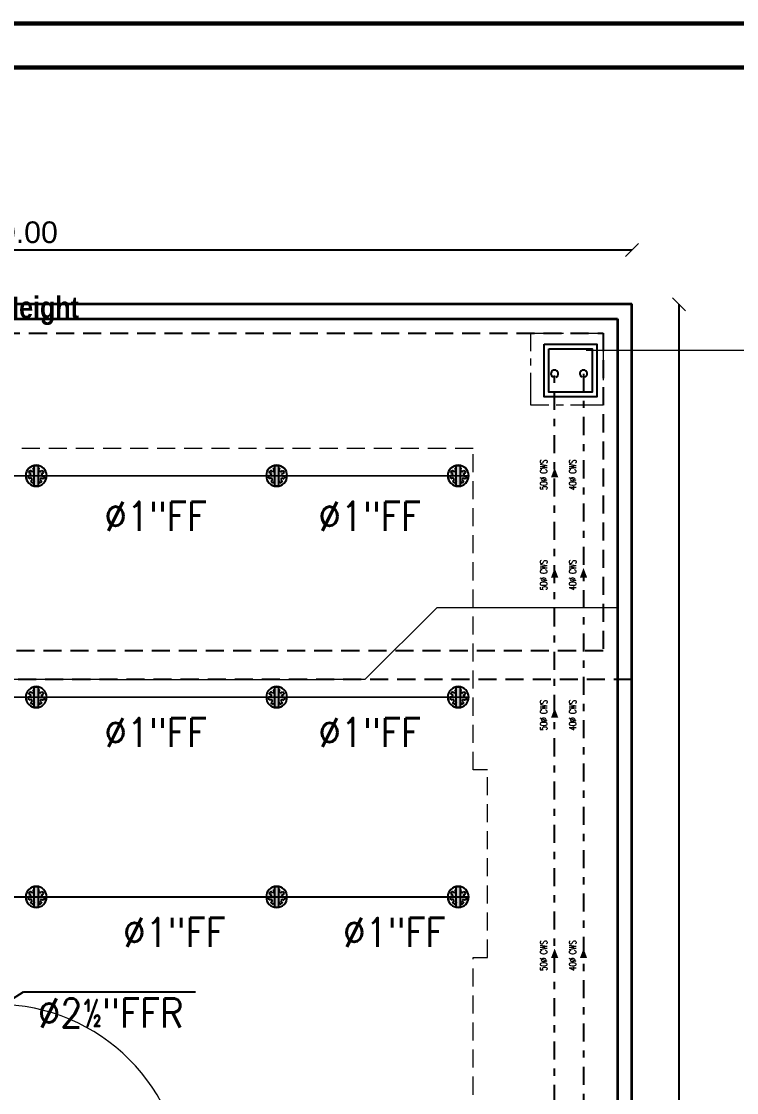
# Model space of a CAD drawing. Header units: inches. Extents: x -225 to -89, y -302 to -258.
# Drawn here: x -198.86 to -188.95, y -273.9 to -259.07 of the extents above; entities that cross this region are included whole.
import ezdxf
from ezdxf.enums import TextEntityAlignment as Align

# ---------------------------------------------------------------- set-up
doc = ezdxf.new("R2010")
doc.units = ezdxf.units.IN
doc.header["$MEASUREMENT"] = 0
for name, pattern in [('ACAD_ISO10W100', [10.2, 8, -1, 0.2, -1]), ('CENTER2', [1.125, 0.75, -0.125, 0.125, -0.125]), ('DASHDOT', [1, 0.5, -0.25, 0, -0.25]), ('DASHED2', [0.375, 0.25, -0.125]), ('HIDDEN', [0.375, 0.25, -0.125]), ('HIDDEN2', [0.1875, 0.125, -0.0625])]:
    doc.linetypes.add(name, pattern=pattern)
for name, color, linetype, lineweight in [('A-Anon-Dim-out', 3, 'Continuous', 18), ('A-Anon-text', 252, 'Continuous', 18), ('A-Elev-Line-01', 252, 'Continuous', 35), ('A-Elev-Line-02', 1, 'Continuous', 20), ('A-Elev-Line-03', 252, 'Continuous', 18), ('A-Hidn', 4, 'DASHED2', 9), ('G-Cadr-Line', 7, 'Continuous', 20), ('L-Edge-Plot', 252, 'Continuous', 30), ('water pipe', 4, 'HIDDEN2', 30)]:
    doc.layers.add(name, color=color, linetype=linetype, lineweight=lineweight)
for name, color, linetype in [('FL', 1, 'Continuous'), ('M-FF-PARKING SPRINKLER', 2, 'Continuous'), ('M-FF-Text', 4, 'Continuous'), ('P-CWS-F', 5, 'ACAD_ISO10W100'), ('P-CWS-S', 5, 'ACAD_ISO10W100'), ('PL-COLD-TEXT', 3, 'Continuous'), ('SIT', 4, 'Continuous'), ('WASTE', 4, 'Continuous'), ('WET-PIPE', 4, 'Continuous')]:
    doc.layers.add(name, color=color, linetype=linetype)
doc.styles.add('BS25', font='romans.shx', dxfattribs={"width": 0.8, "height": 200})
doc.styles.add('FF_Text', font='simplex.shx', dxfattribs={"width": 1.2})
doc.styles.add('jon_lucida', font='ARIALNB.TTF')
doc.styles.get("Standard").update_dxf_attribs({"font": 'arial.ttf'})
doc.dimstyles.new('1-100', dxfattribs={"dimtxt": 0.18, "dimasz": 0.18, "dimexe": 0.18, "dimexo": 0.0625, "dimgap": 0.09, "dimtad": 1, "dimzin": 0, "dimdsep": 46, "dimtxsty": 'Standard', "dimblk": 'OBLIQUE', "dimcen": 0.09, "dimse1": 1, "dimse2": 1, "dimadec": 5, "dimazin": 0, "dimtfac": 1, "dimtofl": 0, "dimtmove": 0, "dimatfit": 3, "dimfxl": 0.18, "dimtolj": 1, "dimtzin": 0, "dimarcsym": 0})

# ---------------------------------------------------------------- blocks, each defined once
blk = doc.blocks.new('_OBLIQUE')
at = {"color": 0, "linetype": 'ByBlock'}
blk.add_line((-0.5, -0.5), (0.5, 0.5), dxfattribs=at)
blk = doc.blocks.new('*D59')
at = {"layer": 'A-Anon-Dim-out', "color": 0, "lineweight": -2, "transparency": 16777216}
blk.add_line((-210.401, -262.231), (-190.401, -262.231), dxfattribs=at)
at = {"layer": 'Defpoints', "color": 0, "transparency": 16777216}
for p in [(-190.401, -262.231), (-210.401, -262.983, 0), (-190.401, -262.983, 0)]:
    blk.add_point(p, dxfattribs=at)
at = {"layer": 'A-Anon-Dim-out', "color": 0, "lineweight": -2, "transparency": 16777216, "xscale": 0.18, "yscale": 0.18, "zscale": 0.18, "rotation": 180}
blk.add_blockref('_OBLIQUE', (-210.401, -262.231), dxfattribs=at)
at = {"layer": 'A-Anon-Dim-out', "color": 0, "lineweight": -2, "transparency": 16777216, "xscale": 0.18, "yscale": 0.18, "zscale": 0.18}
blk.add_blockref('_OBLIQUE', (-190.401, -262.231), dxfattribs=at)
at = {"layer": 'A-Anon-Dim-out', "color": 0, "transparency": 16777216, "insert": (-198.876, -261.988), "char_height": 0.3, "attachment_point": 5}
blk.add_mtext('\\A1;20.00', dxfattribs=at)
blk = doc.blocks.new('*D60')
at = {"layer": 'A-Anon-Dim-out', "color": 0, "lineweight": -2, "transparency": 16777216}
blk.add_line((-189.75, -262.983), (-189.75, -292.783), dxfattribs=at)
at = {"layer": 'Defpoints', "color": 0, "transparency": 16777216}
for p in [(-190.401, -262.983, 0), (-190.401, -292.783), (-189.75, -292.783)]:
    blk.add_point(p, dxfattribs=at)
at = {"layer": 'A-Anon-Dim-out', "color": 0, "lineweight": -2, "transparency": 16777216, "xscale": 0.18, "yscale": 0.18, "zscale": 0.18}
for p, rotation in [((-189.75, -262.983), 90), ((-189.75, -292.783), 270)]:
    blk.add_blockref('_OBLIQUE', p, dxfattribs=dict(at, rotation=rotation))
at = {"layer": 'A-Anon-Dim-out', "color": 0, "transparency": 16777216, "insert": (-189.994, -277.883), "char_height": 0.3, "attachment_point": 5, "rotation": 90}
blk.add_mtext('\\A1;29.80', dxfattribs=at)
blk = doc.blocks.new('pipdn')
at = {"color": 2, "linetype": 'Continuous'}
blk.add_arc((0, 0), 0.5, 22.5, 337.5, dxfattribs=at)
blk = doc.blocks.new('P-SP')
at = {"layer": 'M-FF-PARKING SPRINKLER'}
h = blk.add_hatch(color=256, dxfattribs=at)
edge = h.paths.add_edge_path()
edge.add_ellipse((0, -2), major_axis=(-79.5, -79.5), ratio=1, start_angle=22.5, end_angle=31.4704, ccw=False)
edge.add_line((-43, -106), (-31, -75))
edge.add_ellipse((0, -2), major_axis=(-56.1, 56.1), ratio=1, start_angle=90, end_angle=112.5, ccw=False)
edge.add_line((-57, -58), (-80, -81))
edge.add_ellipse((0, -2), major_axis=(-79.5, 79.5), ratio=1, start_angle=427.5, end_angle=450, ccw=False)
edge.add_line((-104, -45), (-74, -32))
edge.add_ellipse((0, -2), major_axis=(-56.1, 56.1), ratio=1, start_angle=405, end_angle=427.5, ccw=False)
edge.add_line((-80, -2), (-113, -2))
edge.add_ellipse((0, -2), major_axis=(-79.5, 79.5), ratio=1, start_angle=382.5, end_angle=405, ccw=False)
edge.add_line((-104, 41), (-74, 29))
edge.add_ellipse((0, -2), major_axis=(-56.1, -56.1), ratio=1, start_angle=288.434, end_angle=292.5, ccw=False)
edge.add_ellipse((0, -2), major_axis=(-56.1, 56.1), ratio=1, start_angle=360, end_angle=378.434, ccw=False)
edge.add_line((-57, 54), (-80, 78))
edge.add_ellipse((0, -2), major_axis=(-79.5, -79.5), ratio=1, start_angle=247.5, end_angle=270, ccw=False)
edge.add_line((-43, 102), (-31, 72))
edge.add_ellipse((0, -2), major_axis=(-56.1, 56.1), ratio=1, start_angle=334.3514, end_angle=337.5, ccw=False)
edge.add_line((-27, 73), (-27, -111))
edge = h.paths.add_edge_path()
edge.add_ellipse((0, -2), major_axis=(-56.1, -56.1), ratio=1, start_angle=202.5, end_angle=205.6486, ccw=False)
edge.add_line((30, 72), (43, 102))
edge.add_ellipse((0, -2), major_axis=(-79.5, 79.5), ratio=1, start_angle=270, end_angle=292.5, ccw=False)
edge.add_line((79, 78), (56, 54))
edge.add_ellipse((0, -2), major_axis=(-56.1, -56.1), ratio=1, start_angle=157.5, end_angle=180, ccw=False)
edge.add_line((73, 29), (103, 41))
edge.add_ellipse((0, -2), major_axis=(-79.5, -79.5), ratio=1, start_angle=135, end_angle=157.5, ccw=False)
edge.add_line((112, -2), (79, -2))
edge.add_ellipse((0, -2), major_axis=(-56.1, -56.1), ratio=1, start_angle=112.5, end_angle=135, ccw=False)
edge.add_line((73, -32), (103, -45))
edge.add_ellipse((0, -2), major_axis=(-79.5, -79.5), ratio=1, start_angle=90, end_angle=112.5, ccw=False)
edge.add_line((79, -81), (56, -58))
edge.add_ellipse((0, -2), major_axis=(-56.1, 56.1), ratio=1, start_angle=167.0062, end_angle=180, ccw=False)
edge.add_ellipse((0, -2), major_axis=(-56.1, -56.1), ratio=1, start_angle=67.5, end_angle=77.0062, ccw=False)
edge.add_line((30, -75), (43, -106))
edge.add_ellipse((0, -2), major_axis=(-79.5, -79.5), ratio=1, start_angle=58.5296, end_angle=67.5, ccw=False)
edge.add_line((26, -111), (26, 73))
h = blk.add_hatch(color=256, dxfattribs=at)
edge = h.paths.add_edge_path()
edge.add_line((26, 143), (-27, 143))
edge.add_ellipse((0, -2), major_axis=(-104, -104), ratio=1, start_angle=214.6873, end_angle=235.3127, ccw=False)
blk.add_hatch(color=256, dxfattribs=at).paths.add_polyline_path([(-27, 143), (26, 143), (26, -146), (-27, -146)])
h = blk.add_hatch(color=256, dxfattribs=at)
edge = h.paths.add_edge_path()
edge.add_line((-27, -146), (26, -146))
edge.add_ellipse((0, -2), major_axis=(-104, 104), ratio=1, start_angle=124.6873, end_angle=145.3127, ccw=False)
for p, q in [((-74, 29), (-104, 41)), ((-57, 54), (-80, 78)), ((-31, 72), (-43, 102)), ((26, 143), (-27, 143)), ((-27, 143), (-27, -146)), ((26, -146), (26, 143)), ((30, 72), (43, 102)), ((56, 54), (79, 78)), ((73, 29), (103, 41)), ((-80, -2), (-113, -2)), ((-74, -32), (-104, -45)), ((-57, -58), (-80, -81)), ((-31, -75), (-43, -106)), ((-27, -146), (26, -146)), ((30, -75), (43, -106)), ((56, -58), (79, -81)), ((73, -32), (103, -45)), ((79, -2), (112, -2))]:
    blk.add_line(p, q, dxfattribs=at)
blk.add_circle((0, -2), 147, dxfattribs=at)
for radius, start, end in [(112, 157.5, 180), (112, 112.5, 135), (79.4, 135, 157.5), (79.4, 109.3514, 112.5), (79.4, 67.5, 70.6486), (112, 45, 67.5), (79.4, 22.5, 45), (112, 0, 22.5), (112, 202.5, 225), (79.4, 180, 202.5), (79.4, 225, 247.5), (112, 247.5, 256.4704), (112, 283.5296, 292.5), (79.4, 292.5, 315), (79.4, 337.5, 0), (112, 315, 337.5)]:
    blk.add_arc((0, -2), radius, start, end, dxfattribs=at)

msp = doc.modelspace()

# ---------------------------------------------------------------- linework, layer by layer
at = {"color": 6, "linetype": 'HIDDEN'}
for p, q in [((-190.401, -262.983, 0), (-210.401, -262.983, 0)), ((-190.401, -262.983, 0), (-190.401, -268.183, 0)), ((-190.401, -268.183, 0), (-210.401, -268.183, 0))]:
    msp.add_line(p, q, dxfattribs=at)
at = {"color": 6, "linetype": 'HIDDEN', "elevation": 0}
msp.add_lwpolyline([(-190.801, -267.783), (-210.001, -267.783), (-210.001, -263.383), (-190.801, -263.383)], close=True, dxfattribs=at)
at = {"layer": 'A-Anon-text', "color": 252}
msp.add_line((-186.095, -263.624), (-191.036, -263.624), dxfattribs=at)
at = {"layer": 'A-Elev-Line-01', "color": 252}
for p, q in [((-190.401, -262.983), (-210.401, -262.983)), ((-190.401, -292.783), (-190.401, -262.983)), ((-210.201, -263.183), (-190.601, -263.183)), ((-190.601, -263.183), (-190.601, -292.583))]:
    msp.add_line(p, q, dxfattribs=at)
at = {"layer": 'A-Elev-Line-02', "color": 252}
for p, q in [((-193.101, -267.183), (-194.101, -268.183)), ((-193.101, -267.183), (-190.601, -267.183)), ((-197.626, -268.183), (-197.076, -268.183)), ((-194.101, -268.183), (-194.576, -268.183))]:
    msp.add_line(p, q, dxfattribs=at)
at = {"layer": 'A-Elev-Line-02', "color": 252, "linetype": 'CENTER2', "ltscale": 0.6}
msp.add_lwpolyline([(-191.801, -263.383), (-190.801, -263.383), (-190.801, -264.383), (-191.801, -264.383)], close=True, dxfattribs=at)
at = {"layer": 'A-Elev-Line-02', "color": 252}
msp.add_arc((-199.201, -275.283), 2.6, 0, 90, dxfattribs=at)
at = {"layer": 'A-Elev-Line-03', "color": 252}
for p, q in [((-197.626, -268.183), (-200.126, -268.183)), ((-197.076, -268.183), (-194.576, -268.183))]:
    msp.add_line(p, q, dxfattribs=at)
at = {"layer": 'A-Hidn', "color": 252}
msp.add_lwpolyline([(-208.201, -264.983), (-208.201, -269.433), (-208.401, -269.433), (-208.401, -272.033), (-208.201, -272.033), (-208.201, -285.933), (-208.401, -285.933), (-208.401, -288.533), (-208.201, -288.533), (-208.201, -292.783), (-192.601, -292.783), (-192.601, -288.533), (-192.401, -288.533), (-192.401, -285.933), (-192.601, -285.933), (-192.601, -272.033), (-192.401, -272.033), (-192.401, -269.433), (-192.601, -269.433), (-192.601, -264.983)], close=True, dxfattribs=at)
at = {"layer": 'FL'}
for points in [[(-192.661, -265.361), (-208.144, -265.363)], [(-192.661, -268.428), (-208.144, -268.43)], [(-192.661, -271.196), (-208.007, -271.196)]]:
    msp.add_lwpolyline(points, dxfattribs=at)
at = {"layer": 'G-Cadr-Line', "const_width": 0.0606}
for points in [[(-165.338, -259.096), (-224.738, -259.096), (-224.738, -301.096), (-165.338, -301.096)], [(-215.787, -300.49), (-174.268, -300.49), (-174.268, -259.702), (-215.787, -259.702)]]:
    msp.add_lwpolyline(points, close=True, dxfattribs=at)
at = {"layer": 'L-Edge-Plot', "color": 252}
msp.add_lwpolyline([(-210.401, -295.983), (-210.401, -262.983), (-190.401, -262.983), (-190.401, -295.983)], dxfattribs=at)
at = {"layer": 'P-CWS-S', "linetype": 'DASHDOT', "ltscale": 0.5}
for p, q in [((-191.472, -293.846), (-191.472, -263.955)), ((-191.472, -293.846), (-191.472, -263.955)), ((-191.072, -263.945), (-191.072, -294.966)), ((-191.072, -263.945), (-191.072, -294.966))]:
    msp.add_line(p, q, dxfattribs=at)
at = {"layer": 'SIT', "elevation": 0.193}
for points in [[(-191.472, -265.248, 0, 0.101, 0), (-191.472, -265.381, 0.101, 0.101, 0)], [(-191.472, -266.636, 0, 0.101, 0), (-191.472, -266.77, 0.101, 0.101, 0)], [(-191.072, -266.636, 0, 0.101, 0), (-191.072, -266.77, 0.101, 0.101, 0)], [(-191.472, -268.578, 0, 0.101, 0), (-191.472, -268.711, 0.101, 0.101, 0)], [(-191.472, -271.908, 0, 0.101, 0), (-191.472, -272.041, 0.101, 0.101, 0)], [(-191.072, -271.908, 0, 0.101, 0), (-191.072, -272.041, 0.101, 0.101, 0)]]:
    msp.add_lwpolyline(points, format="xyseb", dxfattribs=at)
at = {"layer": 'WASTE'}
for points in [[(-191.617, -263.537), (-190.89, -263.537), (-190.89, -264.264), (-191.617, -264.264)], [(-191.554, -263.6), (-190.954, -263.6), (-190.954, -264.2), (-191.554, -264.2)]]:
    msp.add_lwpolyline(points, close=True, dxfattribs=at)
at = {"layer": 'WET-PIPE', "color": 110, "linetype": 'ByBlock'}
for p, q in [((-200.782, -273.736), (-198.829, -272.51)), ((-198.829, -272.51), (-196.444, -272.51))]:
    msp.add_line(p, q, dxfattribs=at)

# ---------------------------------------------------------------- block references
at = {"layer": 'M-FF-PARKING SPRINKLER', "xscale": -0.0009910380467772484, "yscale": 0.0009910380467772484, "zscale": 0.0009910380467772484, "rotation": 180}
for p in [(-198.651, -265.361), (-195.321, -265.361), (-192.807, -265.361), (-198.651, -268.428), (-195.321, -268.428), (-192.807, -268.428), (-198.651, -271.196), (-195.321, -271.196), (-192.807, -271.196)]:
    msp.add_blockref('P-SP', p, dxfattribs=at)
at = {"layer": 'P-CWS-F', "xscale": 0.09999999997671694, "yscale": 0.09999999997671694, "zscale": 0.09999999997671694, "rotation": 270}
for p in [(-191.473, -263.945), (-191.473, -263.945), (-191.072, -263.945), (-191.072, -263.945)]:
    msp.add_blockref('pipdn', p, dxfattribs=at)

# ---------------------------------------------------------------- texts
at = {"layer": 'M-FF-Text', "style": 'FF_Text', "width": 0.9}
for s, p in [('%%C1"FF', (-196.996, -265.92)), ('%%C1"FF', (-194.033, -265.92)), ('%%C1"FF', (-196.996, -268.916)), ('%%C1"FF', (-194.033, -268.916)), ('%%C1"FF', (-196.736, -271.684)), ('%%C1"FF', (-193.692, -271.684)), ('%%C2½"FFR', (-197.619, -272.802))]:
    msp.add_text(s, height=0.4, dxfattribs=at).set_placement(p, align=Align.MIDDLE)
at = {"layer": 'PL-COLD-TEXT', "style": 'BS25', "width": 0.7}
for s, p in [('50%%C CWS', (-191.574, -265.557, -0.09)), ('40%%C CWS', (-191.173, -265.557, -0.09)), ('50%%C CWS', (-191.574, -266.946, -0.09)), ('40%%C CWS', (-191.173, -266.946, -0.09)), ('50%%C CWS', (-191.574, -268.887, -0.09)), ('40%%C CWS', (-191.173, -268.887, -0.09)), ('50%%C CWS', (-191.574, -272.217, -0.09)), ('40%%C CWS', (-191.173, -272.217, -0.09))]:
    msp.add_text(s, height=0.1, rotation=90, dxfattribs=at).set_placement(p)
at = {"layer": 'water pipe', "ltscale": 0.01, "insert": (-198.06, -263.272, 0), "char_height": 0.3024, "width": 4.49277, "attachment_point": 9, "style": 'jon_lucida'}
msp.add_mtext('19.20x4.40x4.00 m Height', dxfattribs=at)

# ---------------------------------------------------------------- dimensions: what is measured, and where the dimension line sits
at = {"layer": 'A-Anon-Dim-out', "color": 252}
dim = msp.add_linear_dim(base=(-190.401, -262.231), p1=(-210.401, -262.983, 0), p2=(-190.401, -262.983, 0), dimstyle='1-100', override={"dimtxt": 0.3}, dxfattribs=at)
dim.commit()
dim.dimension.update_dxf_attribs({"geometry": '*D59', "text_midpoint": (-198.876, -262.231), "dimtype": 160})
dim = msp.add_linear_dim(base=(-189.75, -292.783), p1=(-190.401, -262.983, 0), p2=(-190.401, -292.783), angle=90, dimstyle='1-100', override={"dimtxt": 0.3}, dxfattribs=at)
dim.commit()
dim.dimension.update_dxf_attribs({"geometry": '*D60', "text_midpoint": (-189.994, -277.883)})

doc.saveas('drawing.dxf')
